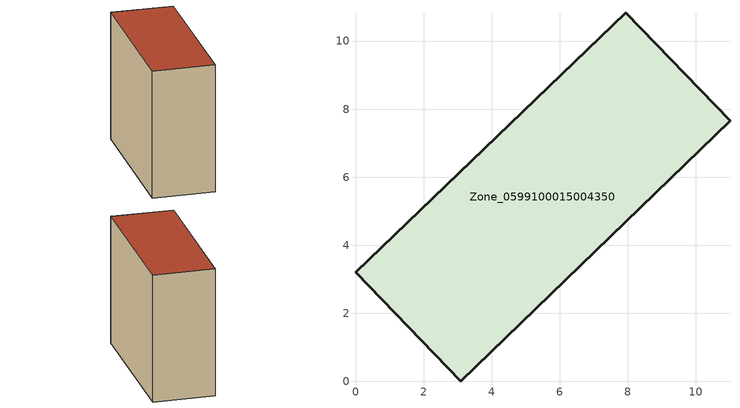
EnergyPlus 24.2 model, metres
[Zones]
Zone_0599100015004350
 floor ground (C_G): 0,3.21 7.95,10.84 11.01,7.65 3.09,0 z0.83
 wall outside (C_F): 7.95,10.84 0,3.21 3.09,0 11.01,7.65 7.95,10.84 z0.83:10.24
 roof outside (C_R): 3.09,0 11.01,7.65 7.95,10.84 0,3.21 z10.24
[BUILDING]
Pand.0599100015004350: North Axis=0; Terrain=City; Loads Convergence Tolerance Value=0.04; Temperature Convergence Tolerance Value=0.4; Solar Distribution=FullExterior; Maximum Number of Warmup Days=25; Minimum Number of Warmup Days=1
[Site:Location]
Rotterdam.The.Hague.AP_ZH_NLD Design_Conditions: Latitude=51.96; Longitude=4.45; Time Zone=1; Elevation=-4.5
[SITE:GROUNDTEMPERATURE:BUILDINGSURFACE]
18, 18, 18, 18, 18, 18, 18, 18, 18, 18, 18, 18
[MATERIAL] Thermal Absorptance=0.9; Solar Absorptance=0.7; Visible Absorptance=0.7
Name | Roughness | Thickness | Conductivity | Density | Specific Heat
G.TI.1975-1991 | MediumSmooth | 0.15 | 0.288461 | 540 | 1210
F.TI.1975-1991 | Rough | 0.3 | 0.230769 | 1920 | 840
R.TI.1975-1991 | MediumRough | 0.2 | 0.153846 | 1500 | 1000
[CONSTRUCTION]
C_G: G.TI.1975-1991
C_F: F.TI.1975-1991
C_R: R.TI.1975-1991
[ZONE]
Zone_0599100015004350: Type=1; Multiplier=1; Ceiling Height=Autocalculate; Volume=Autocalculate; Floor Area=autocalculate; Part of Total Floor Area=Yes
[ZONEINFILTRATION:DESIGNFLOWRATE]
Infil_Zone_0599100015004350: Zone or ZoneList or Space or SpaceList=Zone_0599100015004350; Schedule=AlwaysOn; Design Flow Rate Calculation Method=Flow/Area; Flow Rate per Floor Area=0.003; Constant Term Coefficient=1; Temperature Term Coefficient=0; Velocity Term Coefficient=0; Velocity Squared Term Coefficient=0
[HVACTEMPLATE:ZONE:IDEALLOADSAIRSYSTEM]
Zone_0599100015004350: Maximum Heating Supply Air Temperature=50; Minimum Cooling Supply Air Temperature=13; Maximum Heating Supply Air Humidity Ratio=0.0156; Minimum Cooling Supply Air Humidity Ratio=0.0077; Heating Limit=NoLimit; Cooling Limit=NoLimit; Dehumidification Control Type=ConstantSensibleHeatRatio; Cooling Sensible Heat Ratio=0.7; Dehumidification Setpoint=60; Humidification Control Type=None; Humidification Setpoint=30; Outdoor Air Method=None; Outdoor Air Flow Rate per Person=0.00944; Outdoor Air Flow Rate per Zone Floor Area=0; Outdoor Air Flow Rate per Zone=0; Demand Controlled Ventilation Type=None; Outdoor Air Economizer Type=NoEconomizer; Heat Recovery Type=None; Sensible Heat Recovery Effectiveness=0.7; Latent Heat Recovery Effectiveness=0.65
[ZONECONTROL:THERMOSTAT]
ThermostatControl_Zone_0599100015004350: Zone or ZoneList=Zone_0599100015004350; Control Type Schedule=DualSetpointControlType; Control 1=Thermostat_Zone_0599100015004350; Temperature Difference Between Cutout And Setpoint=0
[THERMOSTATSETPOINT:DUALSETPOINT]
Thermostat_Zone_0599100015004350: Heating Setpoint Temperature Schedule=HeatingSetpoint_Zone_0599100015004350; Cooling Setpoint Temperature Schedule=CoolingSetpoint_Zone_0599100015004350
[SCHEDULE:COMPACT]
HeatingSetpoint_Zone_0599100015004350: Through: 12/31, For: AllDays, Until: 24:00, 21
CoolingSetpoint_Zone_0599100015004350: Through: 12/31, For: AllDays, Until: 24:00, 24
DualSetpointControlType: Through: 12/31, For: AllDays, Until: 24:00, 4
AlwaysOn: Through: 12/31, For: AllDays, Until: 24:00, 1
